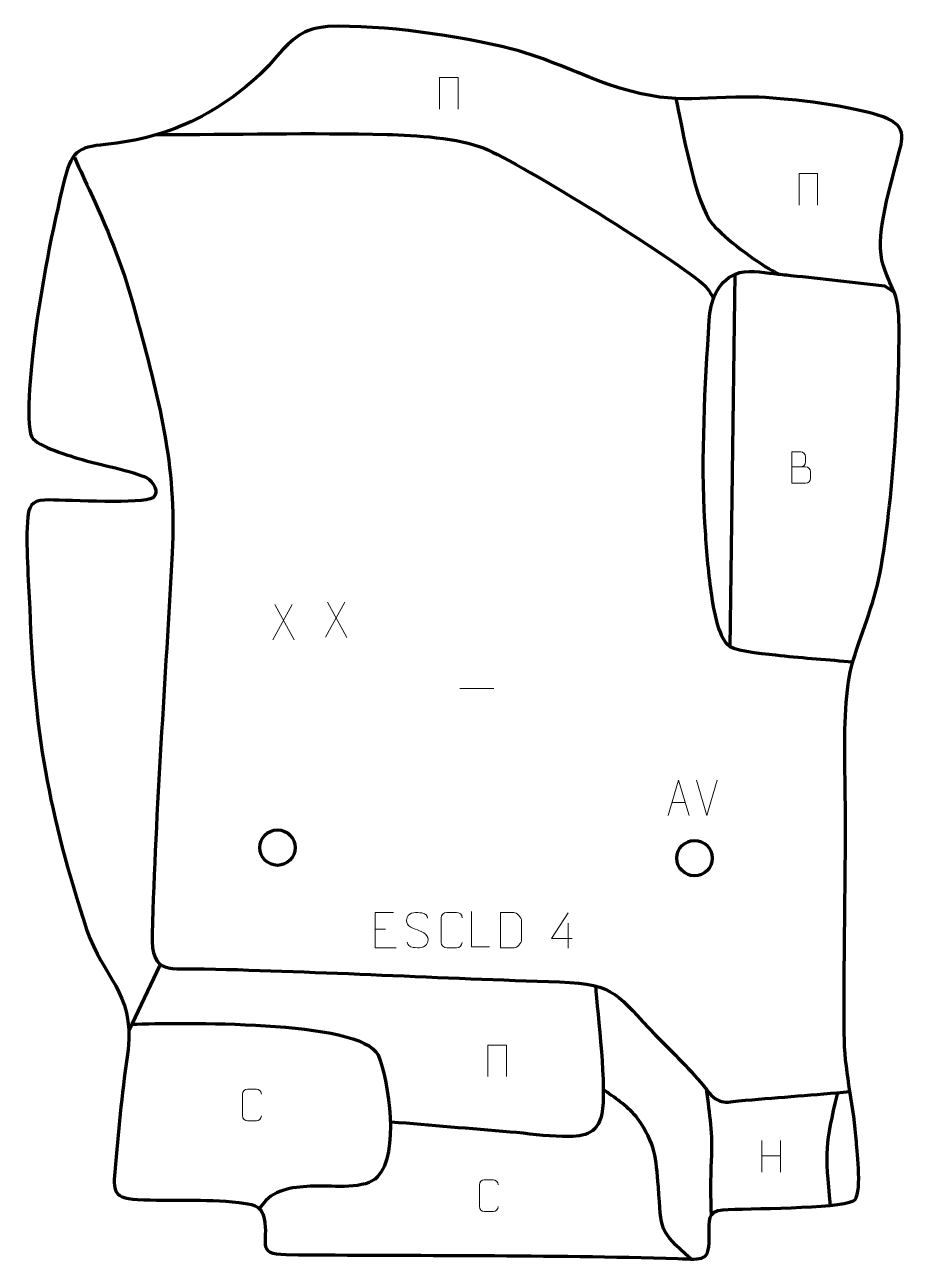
# Model space of a CAD drawing. Header units: millimetres. Extents: x -305 to 320, y -407 to 467.
import ezdxf

# ---------------------------------------------------------------- set-up
doc = ezdxf.new("R2010")
doc.units = ezdxf.units.MM
doc.header["$MEASUREMENT"] = 0
doc.layers.add('layer 2', color=7, linetype='Continuous')
doc.layers.add('layer 3', color=7, linetype='Continuous')

msp = doc.modelspace()

# ---------------------------------------------------------------- linework, layer by layer
at = {"layer": 'layer 2', "color": 142, "lineweight": 200}
for centre in [(-126.807, -114.259), (167.9393, -121.6674)]:
    msp.add_ellipse(centre, major_axis=(0, 12.5), ratio=1, dxfattribs=at)
at = {"layer": 'layer 2', "color": 250, "lineweight": 9}
for points, knots in [([(-12.2482, 407.5811), (-12.2482, 407.5811), (-12.2482, 429.9314), (-12.2482, 429.9314), (-12.2482, 429.9314), (-12.2482, 429.9314), (0.8701, 429.9314), (0.8701, 429.9314), (0.8701, 429.9314), (0.8701, 429.9314), (0.8701, 407.5811), (0.8701, 407.5811)], [0, 0, 0, 0, 0.25, 0.25, 0.25, 0.25, 0.5, 0.5, 0.5, 0.5, 1, 1, 1, 1]), ([(241.752, 339.8477), (241.752, 339.8477), (241.752, 362.198), (241.752, 362.198), (241.752, 362.198), (241.752, 362.198), (254.8703, 362.198), (254.8703, 362.198), (254.8703, 362.198), (254.8703, 362.198), (254.8703, 339.8477), (254.8703, 339.8477)], [0, 0, 0, 0, 0.25, 0.25, 0.25, 0.25, 0.5, 0.5, 0.5, 0.5, 1, 1, 1, 1]), ([(236.5744, 154.8474), (239.8334, 154.8478), (243.0928, 154.8478), (246.3525, 154.8474), (246.3525, 154.8474), (248.1218, 154.8319), (249.8447, 153.2769), (249.8447, 151.4411), (249.8447, 151.4411), (249.8444, 150.4303), (249.8444, 147.699), (249.8447, 146.6879), (249.8447, 146.6879), (249.8606, 145.0238), (248.4793, 143.22), (246.3999, 143.2352), (246.3999, 143.2352), (243.1399, 143.2355), (239.8802, 143.2355), (236.6209, 143.2352), (236.6209, 143.2352), (236.6209, 150.6856), (236.6209, 158.1357), (236.6209, 165.5855), (236.6209, 165.5855), (238.747, 165.5855), (240.8734, 165.5855), (242.9999, 165.5855), (242.9999, 165.5855), (244.5054, 165.6013), (246.3834, 163.8901), (246.3993, 162.1324), (246.3993, 162.1324), (246.3989, 160.2818), (246.3989, 160.1511), (246.3993, 158.3002), (246.3993, 158.3002), (246.4147, 156.4496), (244.7538, 154.8319), (242.9534, 154.8474)], [0, 0, 0, 0, 0.09090909, 0.09090909, 0.09090909, 0.09090909, 0.18181818, 0.18181818, 0.18181818, 0.18181818, 0.27272727, 0.27272727, 0.27272727, 0.27272727, 0.36363636, 0.36363636, 0.36363636, 0.36363636, 0.45454545, 0.45454545, 0.45454545, 0.45454545, 0.54545455, 0.54545455, 0.54545455, 0.54545455, 0.63636364, 0.63636364, 0.63636364, 0.63636364, 0.72727273, 0.72727273, 0.72727273, 0.72727273, 0.81818182, 0.81818182, 0.81818182, 0.81818182, 1, 1, 1, 1]), ([(149.2511, -91.6129), (149.2511, -91.6129), (156.6221, -66.6594), (156.6221, -66.6594), (156.6221, -66.6594), (156.6221, -66.6594), (164.192, -91.6129), (164.192, -91.6129)], [0, 0, 0, 0, 0.33333333, 0.33333333, 0.33333333, 0.33333333, 1, 1, 1, 1]), ([(-44.8562, -160.054), (-44.8562, -160.054), (-57.7301, -160.054), (-57.7301, -160.054), (-57.7301, -160.054), (-57.7301, -160.054), (-57.7301, -185.0076), (-57.7301, -185.0076), (-57.7301, -185.0076), (-57.7301, -185.0076), (-42.8643, -185.0076), (-42.8643, -185.0076)], [0, 0, 0, 0, 0.25, 0.25, 0.25, 0.25, 0.5, 0.5, 0.5, 0.5, 1, 1, 1, 1]), ([(-27.9456, -172.365), (-32.1939, -170.8946), (-37.102, -169.0988), (-35.0969, -163.5785), (-35.0969, -163.5785), (-33.5934, -159.4386), (-28.3798, -159.8271), (-24.7762, -160.4282), (-24.7762, -160.4282), (-21.9156, -160.9054), (-21.0509, -162.1186), (-20.7403, -164.2027)], [0, 0, 0, 0, 0.25, 0.25, 0.25, 0.25, 0.5, 0.5, 0.5, 0.5, 1, 1, 1, 1]), ([(3.7445, -181.197), (3.6047, -183.5204), (1.9275, -185), (-0.2202, -185.0108), (-0.2202, -185.0108), (-2.5521, -185.0104), (-4.884, -185.0104), (-7.2155, -185.0108), (-7.2155, -185.0108), (-9.1405, -185.1162), (-11.1126, -183.2317), (-11.1014, -181.2144), (-11.1014, -181.2144), (-11.101, -175.4443), (-11.101, -169.6746), (-11.1014, -163.9053), (-11.1014, -163.9053), (-11.0972, -161.7672), (-9.3505, -160.048), (-7.1981, -160.0615), (-7.1981, -160.0615), (-4.8724, -160.0615), (-2.5463, -160.0615), (-0.2202, -160.0615), (-0.2202, -160.0615), (1.7264, -160.026), (3.7178, -161.5175), (3.7445, -163.9551)], [0, 0, 0, 0, 0.125, 0.125, 0.125, 0.125, 0.25, 0.25, 0.25, 0.25, 0.375, 0.375, 0.375, 0.375, 0.5, 0.5, 0.5, 0.5, 0.625, 0.625, 0.625, 0.625, 0.75, 0.75, 0.75, 0.75, 1, 1, 1, 1]), ([(23.1539, -184.4192), (23.1539, -184.4192), (10.2048, -184.4192), (10.2048, -184.4192), (10.2048, -184.4192), (10.2048, -184.4192), (10.2048, -159.4656), (10.2048, -159.4656)], [0, 0, 0, 0, 0.33333333, 0.33333333, 0.33333333, 0.33333333, 1, 1, 1, 1]), ([(30.8486, -184.9849), (33.1804, -184.9845), (38.1306, -185.0085), (40.4621, -185.0088), (40.4621, -185.0088), (42.3871, -185.1142), (45.7057, -181.5726), (45.6945, -179.5553), (45.6945, -179.5553), (45.6941, -173.7852), (45.6941, -171.6155), (45.6945, -165.8462), (45.6945, -165.8462), (45.6902, -163.7081), (42.3157, -160.048), (40.1633, -160.0615), (40.1633, -160.0615), (37.8376, -160.0615), (33.1133, -160.0615), (30.7872, -160.0615), (30.7872, -160.0615), (30.7876, -165.8084), (30.8489, -179.2376), (30.8486, -184.9849)], [0, 0, 0, 0, 0.14285714, 0.14285714, 0.14285714, 0.14285714, 0.28571429, 0.28571429, 0.28571429, 0.28571429, 0.42857143, 0.42857143, 0.42857143, 0.42857143, 0.57142857, 0.57142857, 0.57142857, 0.57142857, 0.71428571, 0.71428571, 0.71428571, 0.71428571, 1, 1, 1, 1]), ([(81.5526, -178.4363), (81.5526, -178.4363), (66.7309, -178.4363), (66.7309, -178.4363), (66.7309, -178.4363), (66.7309, -178.4363), (78.6085, -160.3658), (78.6085, -160.3658)], [0, 0, 0, 0, 0.33333333, 0.33333333, 0.33333333, 0.33333333, 1, 1, 1, 1]), ([(-27.9456, -172.3651), (-23.927, -174.0118), (-18.8975, -175.9001), (-20.7315, -181.2604), (-20.7315, -181.2604), (-22.1913, -185.5268), (-27.1021, -185.2701), (-30.8282, -184.7154), (-30.8282, -184.7154), (-33.5782, -184.3056), (-34.7991, -183.0921), (-35.1771, -180.9799)], [0, 0, 0, 0, 0.25, 0.25, 0.25, 0.25, 0.5, 0.5, 0.5, 0.5, 1, 1, 1, 1]), ([(21.961, -276.0971), (21.961, -276.0971), (21.961, -253.7468), (21.961, -253.7468), (21.961, -253.7468), (21.961, -253.7468), (35.0793, -253.7468), (35.0793, -253.7468), (35.0793, -253.7468), (35.0793, -253.7468), (35.0793, -276.0971), (35.0793, -276.0971)], [0, 0, 0, 0, 0.25, 0.25, 0.25, 0.25, 0.5, 0.5, 0.5, 0.5, 1, 1, 1, 1]), ([(-138.1585, -303.831), (-138.2837, -305.912), (-139.7859, -307.2372), (-141.7096, -307.2469), (-141.7096, -307.2469), (-143.7982, -307.2466), (-145.8868, -307.2466), (-147.9751, -307.2469), (-147.9751, -307.2469), (-149.6993, -307.3413), (-151.4657, -305.6534), (-151.4557, -303.8466), (-151.4557, -303.8466), (-151.4553, -298.6784), (-151.4553, -293.5107), (-151.4557, -288.3433), (-151.4557, -288.3433), (-151.4519, -286.4282), (-149.8874, -284.8883), (-147.9595, -284.9004), (-147.9595, -284.9004), (-145.8765, -284.9004), (-143.793, -284.9004), (-141.7096, -284.9004), (-141.7096, -284.9004), (-139.9661, -284.8686), (-138.1824, -286.2045), (-138.1585, -288.3879)], [0, 0, 0, 0, 0.125, 0.125, 0.125, 0.125, 0.25, 0.25, 0.25, 0.25, 0.375, 0.375, 0.375, 0.375, 0.5, 0.5, 0.5, 0.5, 0.625, 0.625, 0.625, 0.625, 0.75, 0.75, 0.75, 0.75, 1, 1, 1, 1]), ([(29.1818, -367.9336), (29.0566, -370.0146), (27.5544, -371.3398), (25.6307, -371.3495), (25.6307, -371.3495), (23.5421, -371.3492), (21.4535, -371.3492), (19.3652, -371.3495), (19.3652, -371.3495), (17.641, -371.4439), (15.8746, -369.756), (15.8846, -367.9492), (15.8846, -367.9492), (15.885, -362.781), (15.885, -357.6133), (15.8846, -352.4459), (15.8846, -352.4459), (15.8884, -350.5308), (17.4529, -348.9909), (19.3808, -349.003), (19.3808, -349.003), (21.4638, -349.003), (23.5473, -349.003), (25.6307, -349.003), (25.6307, -349.003), (27.3742, -348.9712), (29.1579, -350.3071), (29.1818, -352.4905)], [0, 0, 0, 0, 0.125, 0.125, 0.125, 0.125, 0.25, 0.25, 0.25, 0.25, 0.375, 0.375, 0.375, 0.375, 0.5, 0.5, 0.5, 0.5, 0.625, 0.625, 0.625, 0.625, 0.75, 0.75, 0.75, 0.75, 1, 1, 1, 1])]:
    msp.add_open_spline(points, degree=3, knots=knots, dxfattribs=at)
at = {"layer": 'layer 2', "color": 142, "lineweight": 158}
for points, knots in [([(154.7085, 415.1659), (159.0982, 394.7393), (168.3345, 340.3728), (180.8407, 326.198), (180.8407, 326.198), (189.396, 316.5013), (211.2528, 299.7325), (222.8857, 293.5221), (222.8857, 293.5221), (224.4741, 292.6741), (226.0614, 291.8365), (227.6439, 290.9764)], [0, 0, 0, 0, 0.25, 0.25, 0.25, 0.25, 0.5, 0.5, 0.5, 0.5, 1, 1, 1, 1]), ([(-212.2683, 389.6293), (-158.0991, 389.7147), (-103.3348, 391.0885), (-49.2422, 389.7826), (-49.2422, 389.7826), (-29.8238, 389.2623), (1.553, 387.3912), (19.231, 380.0355), (19.231, 380.0355), (45.8241, 368.9701), (155.7438, 301.1311), (175.6178, 282.4864), (175.6178, 282.4864), (176.7123, 281.4596), (181.4422, 274.1757), (181.4422, 274.1757)], [0, 0, 0, 0, 0.2, 0.2, 0.2, 0.2, 0.4, 0.4, 0.4, 0.4, 0.6, 0.6, 0.6, 0.6, 1, 1, 1, 1]), ([(-270.273, 373.3704), (-266.3456, 364.8174), (-262.4182, 356.2643), (-258.4907, 347.7113), (-258.4907, 347.7113), (-244.6446, 317.7896), (-235.4817, 294.6158), (-226.8565, 262.6441), (-226.8565, 262.6441), (-210.7158, 202.726), (-197.9765, 157.1496), (-201.2627, 93.9784), (-201.2627, 93.9784), (-205.9146, 4.552), (-212.8908, -86.0187), (-215.374, -175.3781), (-215.374, -175.3781), (-216.2021, -205.1811), (-202.4272, -199.3197), (-178.5221, -199.8519), (-178.5221, -199.8519), (-94.8016, -201.8662), (-11.1969, -206.5433), (72.5075, -209.1128), (72.5075, -209.1128), (113.5487, -210.5452), (113.2402, -218.9974), (140.3081, -246.7834), (140.3081, -246.7834), (152.9786, -259.5776), (165.3832, -271.198), (176.5111, -285.4996), (176.5111, -285.4996), (185.5292, -297.0897), (190.4669, -293.9234), (204.0055, -292.7725), (204.0055, -292.7725), (228.5878, -290.6827), (253.1819, -288.7962), (277.7621, -286.6431)], [0, 0, 0, 0, 0.09090909, 0.09090909, 0.09090909, 0.09090909, 0.18181818, 0.18181818, 0.18181818, 0.18181818, 0.27272727, 0.27272727, 0.27272727, 0.27272727, 0.36363636, 0.36363636, 0.36363636, 0.36363636, 0.45454545, 0.45454545, 0.45454545, 0.45454545, 0.54545455, 0.54545455, 0.54545455, 0.54545455, 0.63636364, 0.63636364, 0.63636364, 0.63636364, 0.72727273, 0.72727273, 0.72727273, 0.72727273, 0.81818182, 0.81818182, 0.81818182, 0.81818182, 1, 1, 1, 1]), ([(279.7125, 16.7729), (262.7121, 18.3432), (245.309, 19.5508), (228.3991, 21.3337), (228.3991, 21.3337), (221.149, 22.0981), (198.4037, 24.0892), (192.9859, 27.7788), (192.9859, 27.7788), (184.0772, 33.8457), (180.8863, 58.5228), (179.4102, 68.982), (179.4102, 68.982), (177.2394, 84.3645), (176.2077, 99.9587), (175.255, 115.4585), (175.255, 115.4585), (172.4361, 161.4694), (175.399, 212.0422), (178.2728, 258.4195), (178.2728, 258.4195), (179.1095, 271.7392), (183.6586, 285.2265), (196.7979, 291.1292), (196.7979, 291.1292), (204.1335, 294.4246), (216.1415, 292.3423), (224.0224, 291.4388), (224.0224, 291.4388), (228.0136, 291.0072), (232.0002, 290.5504), (235.9932, 290.1319), (235.9932, 290.1319), (258.0061, 287.868), (280.0295, 285.4175), (302.0885, 282.8834), (302.0885, 282.8834), (302.0885, 282.8834), (308.8091, 278.6146), (308.8091, 278.6146)], [0, 0, 0, 0, 0.09090909, 0.09090909, 0.09090909, 0.09090909, 0.18181818, 0.18181818, 0.18181818, 0.18181818, 0.27272727, 0.27272727, 0.27272727, 0.27272727, 0.36363636, 0.36363636, 0.36363636, 0.36363636, 0.45454545, 0.45454545, 0.45454545, 0.45454545, 0.54545455, 0.54545455, 0.54545455, 0.54545455, 0.63636364, 0.63636364, 0.63636364, 0.63636364, 0.72727273, 0.72727273, 0.72727273, 0.72727273, 0.81818182, 0.81818182, 0.81818182, 0.81818182, 1, 1, 1, 1]), ([(97.8726, -211.4603), (99.4939, -231.8549), (105.9588, -285.3677), (102.4478, -302.5366), (102.4478, -302.5366), (98.7642, -317.9302), (88.6535, -318.5558), (74.5398, -318.3588), (74.5398, -318.3588), (63.0688, -318.1987), (49.4391, -316.2306), (37.7019, -315.2502), (37.7019, -315.2502), (9.6549, -312.9074), (-18.3908, -310.5491), (-46.437, -308.1971)], [0, 0, 0, 0, 0.2, 0.2, 0.2, 0.2, 0.4, 0.4, 0.4, 0.4, 0.6, 0.6, 0.6, 0.6, 1, 1, 1, 1]), ([(-229.3678, -238.9682), (-197.4699, -238.1066), (-68.0408, -235.674), (-55.7402, -260.7255), (-55.7402, -260.7255), (-47.7682, -280.6596), (-40.6553, -329.6299), (-56.0213, -346.8331), (-56.0213, -346.8331), (-64.2859, -356.0858), (-87.6136, -353.193), (-99.0779, -353.4138), (-99.0779, -353.4138), (-111.2297, -353.7769), (-126.0511, -354.3836), (-134.9728, -363.7333), (-134.9728, -363.7333), (-136.6162, -365.4554), (-138.2028, -367.3676), (-139.7488, -369.1845)], [0, 0, 0, 0, 0.16666667, 0.16666667, 0.16666667, 0.16666667, 0.33333333, 0.33333333, 0.33333333, 0.33333333, 0.5, 0.5, 0.5, 0.5, 0.66666667, 0.66666667, 0.66666667, 0.66666667, 1, 1, 1, 1]), ([(165.4996, -404.9975), (141.8922, -384.0353), (144.8677, -385.2915), (142.3728, -354.1294), (142.3728, -354.1294), (140.6771, -332.9493), (140.2894, -323.7866), (127.7356, -305.6526), (127.7356, -305.6526), (121.7967, -297.783), (112.6, -291.8089), (104.7007, -286.0071), (104.7007, -286.0071), (104.7007, -286.0071), (103.5819, -285.1784), (103.5819, -285.1784)], [0, 0, 0, 0, 0.2, 0.2, 0.2, 0.2, 0.4, 0.4, 0.4, 0.4, 0.6, 0.6, 0.6, 0.6, 1, 1, 1, 1]), ([(176.1615, -284.7914), (178.4915, -303.6614), (180.8685, -315.9308), (179.7278, -335.3837), (179.7278, -335.3837), (178.9561, -348.5448), (179.3042, -361.0916), (179.5776, -374.2315)], [0, 0, 0, 0, 0.33333333, 0.33333333, 0.33333333, 0.33333333, 1, 1, 1, 1])]:
    msp.add_open_spline(points, degree=3, knots=knots, dxfattribs=at)
for points in [[(193.0237, 27.2489), (193.0237, 27.2489), (196.7351, 291.1897), (196.7351, 291.1897)], [(-231.2477, -242.9773), (-231.2477, -242.9773), (-210.0268, -197.7233), (-210.0268, -197.7233)], [(268.8886, -287.4139), (260.1323, -324.6815), (259.8513, -328.5001), (263.7375, -367.0218)]]:
    msp.add_open_spline(points, degree=3, dxfattribs=at)
at = {"layer": 'layer 2', "color": 250, "lineweight": 9}
for points in [[(-116.4222, 57.4863), (-116.4222, 57.4863), (-130.1628, 32.5905), (-130.1628, 32.5905)], [(-128.7082, 57.4863), (-128.7082, 57.4863), (-114.9676, 32.5328), (-114.9676, 32.5328)], [(-79.1895, 59.3202), (-79.1895, 59.3202), (-92.9301, 34.4244), (-92.9301, 34.4244)], [(-91.4755, 59.3202), (-91.4755, 59.3202), (-77.7349, 34.3667), (-77.7349, 34.3667)], [(2.0775, -1.7554), (2.0775, -1.7554), (26.0555, -1.7554), (26.0555, -1.7554)], [(176.6106, -91.6202), (176.6106, -91.6202), (169.2888, -66.6666), (169.2888, -66.6666)], [(183.9325, -66.6666), (183.9325, -66.6666), (176.6107, -91.6202), (176.6107, -91.6202)], [(151.9737, -82.3635), (151.9737, -82.3635), (161.4694, -82.3635), (161.4694, -82.3635)], [(-57.7301, -171.9337), (-57.7301, -171.9337), (-50.562, -171.9337), (-50.562, -171.9337)], [(78.6085, -167.6752), (78.6085, -167.6752), (78.6085, -185.3399), (78.6085, -185.3399)], [(215.4398, -321.3132), (215.4398, -321.3132), (215.4398, -343.5059), (215.4398, -343.5059)], [(228.5555, -321.3132), (228.5555, -321.3132), (228.5555, -343.6635), (228.5555, -343.6635)], [(215.4573, -331.9556), (215.4573, -331.9556), (228.5555, -331.9556), (228.5555, -331.9556)]]:
    msp.add_open_spline(points, degree=3, dxfattribs=at)
at = {"layer": 'layer 3', "color": 242, "lineweight": 158}
msp.add_open_spline([(-91.2879, 466.0978), (-51.5337, 467.297), (0.4107, 459.6444), (39.1343, 450.133), (39.1343, 450.133), (63.6801, 443.4511), (83.0149, 433.8), (106.303, 425.2678), (106.303, 425.2678), (155.0605, 409.2876), (166.0624, 416.9183), (213.4168, 416.0195), (213.4168, 416.0195), (237.4231, 415.0779), (278.7185, 409.8305), (301.1899, 402.3042), (301.1899, 402.3042), (320.3527, 394.7491), (314.3132, 385.6369), (310.3122, 368.9224), (310.3122, 368.9224), (305.4643, 349.188), (294.9066, 316.2968), (301.3763, 296.8932), (301.3763, 296.8932), (308.257, 276.9645), (312.1715, 278.2493), (312.4509, 254.1638), (312.4509, 254.1638), (312.6102, 199.9796), (308.2042, 133.3238), (299.1944, 80.3069), (299.1944, 80.3069), (294.4273, 56.3004), (285.1993, 36.6126), (278.8384, 13.7037), (278.8384, 13.7037), (273.8437, -6.5265), (273.7899, -34.3978), (274.245, -60.3108), (274.245, -60.3108), (275.3617, -123.8913), (273.1044, -187.3006), (273.7761, -250.8775), (273.7761, -250.8775), (274.5278, -274.7473), (280.7286, -297.9932), (282.2891, -322.3547), (282.2891, -322.3547), (282.8395, -329.5489), (286.7032, -360.4054), (280.2268, -363.9332), (280.2268, -363.9332), (268.9754, -369.3468), (205.0878, -369.1548), (187.8886, -370.1015), (187.8886, -370.1015), (177.0044, -370.7006), (178.1903, -378.4954), (178.3286, -387.3359), (178.3286, -387.3359), (178.64, -407.2566), (174.395, -405.247), (156.206, -404.6635), (156.206, -404.6635), (64.2266, -401.8805), (-28.4418, -402.6894), (-120.548, -401.8565), (-120.548, -401.8565), (-142.8601, -401.2679), (-132.709, -393.4201), (-136.1834, -376.2713), (-136.1834, -376.2713), (-138.201, -366.3132), (-145.1852, -366.1857), (-154.1564, -365.0038), (-154.1564, -365.0038), (-178.815, -362.2806), (-201.5248, -364.1454), (-225.7435, -362.9047), (-225.7435, -362.9047), (-245.0525, -361.9155), (-242.6785, -354.5185), (-241.1666, -337.8705), (-241.1666, -337.8705), (-238.7533, -310.6115), (-236.5208, -283.9792), (-232.1888, -256.9092), (-232.1888, -256.9092), (-228.59, -215.5758), (-249.5917, -206.6957), (-261.7463, -172.0677), (-261.7463, -172.0677), (-288.4113, -89.9258), (-299.0333, -31.7219), (-301.8069, 54.6753), (-301.8069, 54.6753), (-302.6318, 74.9084), (-305.0094, 99.8693), (-303.1874, 119.6321), (-303.1874, 119.6321), (-302.2732, 129.5485), (-298.0871, 131.4123), (-287.9779, 131.4463), (-287.9779, 131.4463), (-273.7775, 131.494), (-222.1807, 128.1804), (-214.9425, 133.0186), (-214.9425, 133.0186), (-209.5108, 136.6494), (-214.9648, 144.8816), (-219.0721, 147.0166), (-219.0721, 147.0166), (-228.6778, 152.0099), (-253.2091, 156.449), (-264.9178, 160.0082), (-264.9178, 160.0082), (-272.5903, 162.3405), (-296.4876, 169.259), (-300.4579, 175.9303), (-300.4579, 175.9303), (-305.3716, 186.9577), (-300.1029, 232.0313), (-298.435, 245.9261), (-298.435, 245.9261), (-293.5841, 283.1863), (-286.2123, 321.7482), (-277.2397, 358.2399), (-277.2397, 358.2399), (-271.8291, 380.2444), (-265.7571, 380.8047), (-244.6192, 383.1511), (-244.6192, 383.1511), (-198.6684, 388.1061), (-157.5141, 409.8747), (-127.2018, 444.9935), (-127.2018, 444.9935), (-115.8865, 458.1031), (-109.1039, 464.1648), (-91.2879, 466.0978)], degree=3, knots=[0, 0, 0, 0, 0.02777778, 0.02777778, 0.02777778, 0.02777778, 0.05555556, 0.05555556, 0.05555556, 0.05555556, 0.08333333, 0.08333333, 0.08333333, 0.08333333, 0.11111111, 0.11111111, 0.11111111, 0.11111111, 0.13888889, 0.13888889, 0.13888889, 0.13888889, 0.16666667, 0.16666667, 0.16666667, 0.16666667, 0.19444444, 0.19444444, 0.19444444, 0.19444444, 0.22222222, 0.22222222, 0.22222222, 0.22222222, 0.25, 0.25, 0.25, 0.25, 0.27777778, 0.27777778, 0.27777778, 0.27777778, 0.30555556, 0.30555556, 0.30555556, 0.30555556, 0.33333333, 0.33333333, 0.33333333, 0.33333333, 0.36111111, 0.36111111, 0.36111111, 0.36111111, 0.38888889, 0.38888889, 0.38888889, 0.38888889, 0.41666667, 0.41666667, 0.41666667, 0.41666667, 0.44444444, 0.44444444, 0.44444444, 0.44444444, 0.47222222, 0.47222222, 0.47222222, 0.47222222, 0.5, 0.5, 0.5, 0.5, 0.52777778, 0.52777778, 0.52777778, 0.52777778, 0.55555556, 0.55555556, 0.55555556, 0.55555556, 0.58333333, 0.58333333, 0.58333333, 0.58333333, 0.61111111, 0.61111111, 0.61111111, 0.61111111, 0.63888889, 0.63888889, 0.63888889, 0.63888889, 0.66666667, 0.66666667, 0.66666667, 0.66666667, 0.69444444, 0.69444444, 0.69444444, 0.69444444, 0.72222222, 0.72222222, 0.72222222, 0.72222222, 0.75, 0.75, 0.75, 0.75, 0.77777778, 0.77777778, 0.77777778, 0.77777778, 0.80555556, 0.80555556, 0.80555556, 0.80555556, 0.83333333, 0.83333333, 0.83333333, 0.83333333, 0.86111111, 0.86111111, 0.86111111, 0.86111111, 0.88888889, 0.88888889, 0.88888889, 0.88888889, 0.91666667, 0.91666667, 0.91666667, 0.91666667, 0.94444444, 0.94444444, 0.94444444, 0.94444444, 1, 1, 1, 1], dxfattribs=at)

doc.saveas('drawing.dxf')
